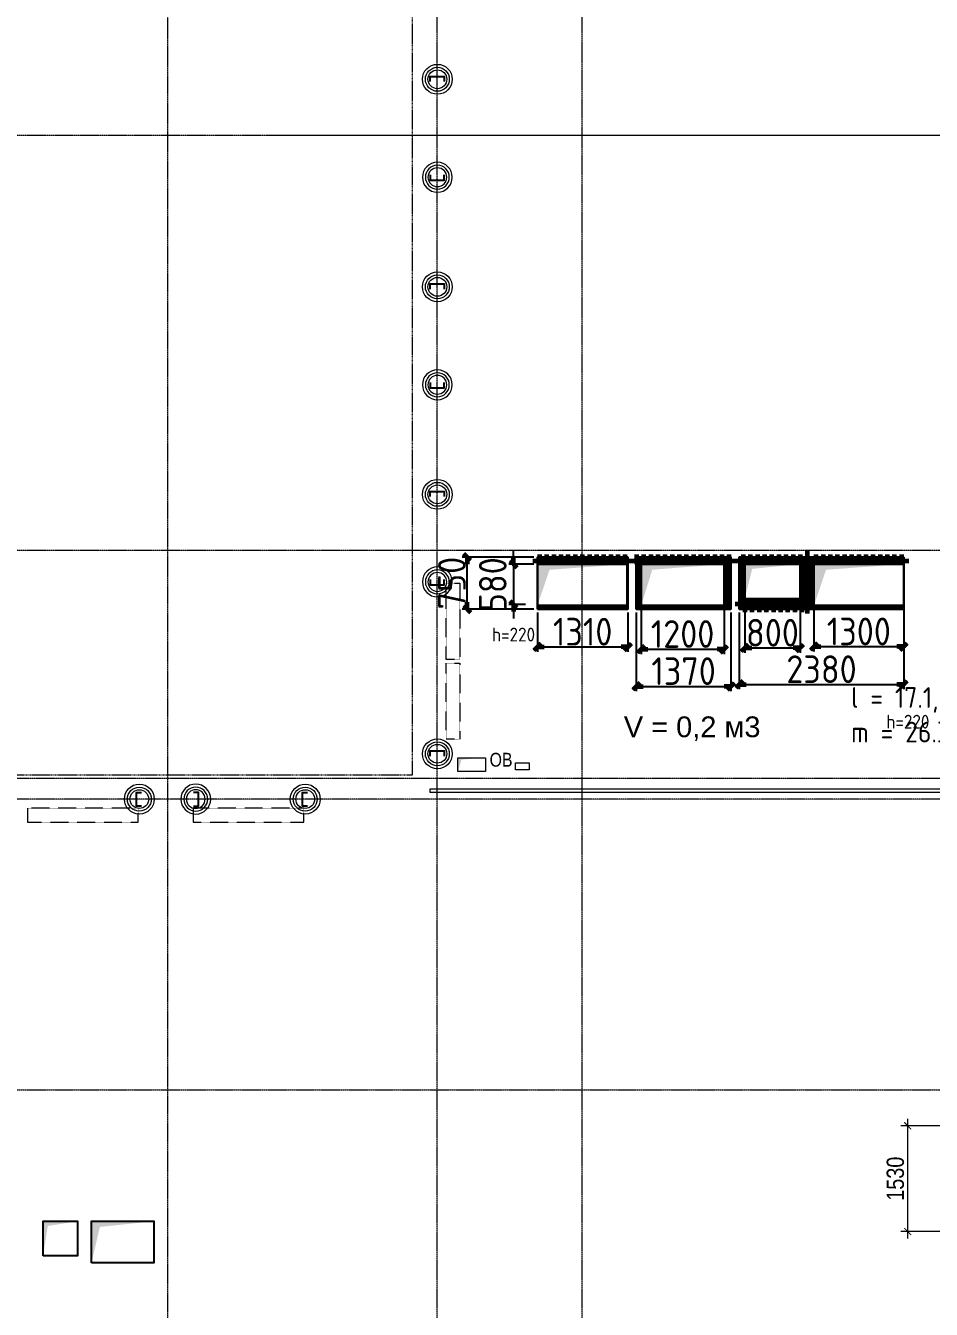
# Model space of a CAD drawing. Header units: millimetres. Extents: x -65509 to 912790, y 446 to 713294.
# Drawn here: x 148945 to 162046, y 388404 to 406960 of the extents above; entities that cross this region are included whole.
import ezdxf

# ---------------------------------------------------------------- set-up
doc = ezdxf.new("R2010")
doc.units = ezdxf.units.MM
for name, pattern in [('CENTER2', [28.575, 19.05, -3.175, 3.175, -3.175]), ('DASHED', [19.05, 12.7, -6.35]), ('HIDDEN2', [4.7625, 3.175, -1.5875])]:
    doc.linetypes.add(name, pattern=pattern)
doc.layers.get('Defpoints').update_dxf_attribs({"color": 250})
for name, color, linetype, lineweight in [('10.5) Арматура', 6, 'Continuous', 60), ('10.6) Диафрагмы', 90, 'Continuous', 30), ('ДШ_КР', 250, 'Continuous', 35), ('КМ_Фахверки', 250, 'Continuous', 25), ('ОВ_коллекторы', 250, 'Continuous', 25), ('ОВ_Отопление', 250, 'Continuous', 5), ('ОВ_Шахты', 250, 'Continuous', 5), ('ОВ_Шахты_блок 4.1', 250, 'Continuous', 25), ('РД_Оси_100', 250, 'Continuous', 0)]:
    doc.layers.add(name, color=color, linetype=linetype, lineweight=lineweight)
doc.layers.add('АР_Делит', color=250, linetype='Continuous', lineweight=0, plot=False)
doc.layers.add('АР_Отопительные приборы', color=1, linetype='HIDDEN2', lineweight=0, true_color=0xff0000)
doc.styles.get("Standard").update_dxf_attribs({"font": 'arial.ttf'})
doc.styles.add('style1', font='ARIALN.TTF')
doc.styles.add('СПДС', font='isocpeur.ttf', dxfattribs={"width": 0.9})
doc.dimstyles.new('Dim100_ареал', dxfattribs={"dimscale": 100, "dimtxt": 2.5, "dimasz": 1, "dimexe": 1, "dimexo": 1, "dimgap": 0.5, "dimtad": 1, "dimzin": 12, "dimdsep": 46, "dimtxsty": 'style1', "dimblk": 'ARCHTICK', "dimcen": 1, "dimdle": 1, "dimclrd": 256, "dimclre": 256, "dimaunit": 1, "dimadec": 0, "dimazin": 3, "dimtfac": 1, "dimtmove": 1, "dimatfit": 3, "dimldrblk": 'OPEN30', "dimfxl": 4, "dimfxlon": 1, "dimtolj": 1, "dimtzin": 0, "dimlwd": 9, "dimlwe": 9, "dimarcsym": 0})
doc.dimstyles.new('Размера А3', dxfattribs={"dimtxt": 400, "dimasz": 100, "dimexe": 70, "dimexo": 50, "dimgap": 20, "dimtad": 1, "dimdec": 0, "dimrnd": 10, "dimzin": 0, "dimdsep": 46, "dimtxsty": 'СПДС', "dimblk": 'ARROWHEAD_6', "dimcen": 1, "dimazin": 0, "dimtfac": 1, "dimtdec": 0, "dimtmove": 2, "dimatfit": 0, "dimfxl": 1, "dimtolj": 1, "dimtzin": 0, "dimarcsym": 0})

# ---------------------------------------------------------------- blocks, each defined once
blk = doc.blocks.new('СОШ_2200_АР_ОСИ_М100_28.05.24')
at = {"layer": 'АР_Делит', "color": 5, "linetype": 'DASHED'}
blk.add_lwpolyline([(-355, 13145), (-355, 100855), (37145, 100855), (37145, 129155), (72745, 129155), (72745, 135155), (114955, 135155), (114955, -355)], dxfattribs=at)
at = {"layer": 'РД_Оси_100', "linetype": 'CENTER2'}
for p, q in [((37500, -6155), (37500, 139938.679)), ((-5954.958, 110100), (119910, 110100)), ((35037.55, 110100), (119910, 110100)), ((-5954.958, 104100), (119910, 104100)), ((-5954.958, 96300), (119910, 96300))]:
    blk.add_line(p, q, dxfattribs=at)
at = {"layer": 'РД_Оси_100', "color": 1, "linetype": 'CENTER2'}
blk.add_line((39600, -6155), (39600, 139938.679), dxfattribs=at)
blk.add_lwpolyline([(33600, 139938.679), (33600, -6155)], dxfattribs=at)
at = {"layer": 'РД_Оси_100', "linetype": 'CENTER2'}
for points in [[(119910, 100950), (119410, 100800), (-5454.958, 100800), (-5954.958, 100950)], [(119910, 100350), (119410, 100500), (-5454.958, 100500), (-5954.958, 100350)]]:
    blk.add_lwpolyline(points, dxfattribs=at)
blk = doc.blocks.new('otv')
at = {"linetype": 'Continuous'}
blk.add_lwpolyline([(0, -1), (0, 0), (1, 0), (1, -1)], close=True, dxfattribs=at)
blk.add_solid([(0, -1), (0, 0), (0.135, -0.137), (1, 0)], dxfattribs=at)
blk = doc.blocks.new('Ф_пеноблок 200')
at = {"layer": 'АР_Делит', "color": 1}
for radius in [216, 173, 136]:
    blk.add_circle((103, -42), radius, dxfattribs=at)
at = {"layer": 'КМ_Фахверки'}
blk.add_lwpolyline([(0, -75), (0, 0), (200, 0), (200, -75)], dxfattribs=at)
blk = doc.blocks.new('_ArchTick')
at = {"color": 0, "linetype": 'ByBlock', "const_width": 0.15}
blk.add_lwpolyline([(-0.5, -0.5), (0.5, 0.5)], dxfattribs=at)
blk = doc.blocks.new('*D539')
at = {"layer": 'Defpoints', "color": 0, "lineweight": 25, "transparency": 16777216}
for p in [(161704, 391057), (162887, 391057), (162887, 389527)]:
    blk.add_point(p, dxfattribs=at)
at = {"layer": 'АР_Делит', "lineweight": 9, "transparency": 16777216}
for p, q in [((162787, 391057), (161604, 391057)), ((161704, 389427), (161704, 391157)), ((162787, 389527), (161604, 389527))]:
    blk.add_line(p, q, dxfattribs=at)
at = {"layer": 'АР_Делит', "lineweight": 9, "transparency": 16777216, "xscale": 100, "yscale": 100, "zscale": 100}
for p, rotation in [((161704, 391057), 90), ((161704, 389527), 270)]:
    blk.add_blockref('_ArchTick', p, dxfattribs=dict(at, rotation=rotation))
at = {"layer": 'АР_Делит', "color": 0, "transparency": 16777216, "insert": (161526, 390292), "char_height": 250, "attachment_point": 5, "rotation": 90, "style": 'style1'}
blk.add_mtext('\\A1;1530', dxfattribs=at)
blk = doc.blocks.new('_Open30')
at = {"color": 0, "linetype": 'ByBlock', "lineweight": -2}
for p, q in [((-1, 0.27), (0, 0)), ((0, 0), (-1, -0.27)), ((0, 0), (-1, 0))]:
    blk.add_line(p, q, dxfattribs=at)
blk = doc.blocks.new('Bottom_R_1600')
at = {"layer": 'АР_Отопительные приборы'}
blk.add_lwpolyline([(-800, -100), (800, -100), (800, 100), (-800, 100)], close=True, dxfattribs=at)
blk = doc.blocks.new('Bottom_L_1100')
at = {"layer": 'АР_Отопительные приборы'}
blk.add_lwpolyline([(550, -100), (-550, -100), (-550, 100), (550, 100)], close=True, dxfattribs=at)
blk = doc.blocks.new('ARROWHEAD_6')
at = {"color": 0, "linetype": 'Continuous'}
for p, q in [((0, 0), (-1, 0)), ((-0.5, -0.5), (0.5, 0.5))]:
    blk.add_line(p, q, dxfattribs=at)
blk = doc.blocks.new('*D908')
at = {"layer": '10.6) Диафрагмы', "color": 0, "lineweight": -2, "transparency": 16777216}
for p, q in [((156297, 399277), (155261, 399277)), ((155331, 398627), (155331, 399177)), ((156297, 398527), (155261, 398527))]:
    blk.add_line(p, q, dxfattribs=at)
at = {"layer": 'Defpoints', "color": 0, "lineweight": 25, "transparency": 16777216}
for p in [(155331, 399277), (156347, 399277), (156347, 398527)]:
    blk.add_point(p, dxfattribs=at)
at = {"layer": '10.6) Диафрагмы', "color": 0, "lineweight": -2, "transparency": 16777216, "xscale": 100, "yscale": 100, "zscale": 100}
for p, rotation in [((155331, 399277), 90), ((155331, 398527), 270)]:
    blk.add_blockref('ARROWHEAD_6', p, dxfattribs=dict(at, rotation=rotation))
at = {"layer": '10.6) Диафрагмы', "color": 0, "lineweight": 25, "transparency": 16777216, "insert": (155111, 398902), "char_height": 400, "attachment_point": 5, "rotation": 90, "style": 'СПДС'}
blk.add_mtext('\\A1;750', dxfattribs=at)
blk = doc.blocks.new('*D909')
at = {"layer": '10.6) Диафрагмы', "color": 0, "lineweight": -2, "transparency": 16777216}
for p, q in [((156002, 399277), (156002, 399377)), ((156297, 399177), (155932, 399177)), ((156002, 399177), (156002, 398592)), ((156177, 398592), (155932, 398592)), ((156002, 398492), (156002, 398392))]:
    blk.add_line(p, q, dxfattribs=at)
at = {"layer": 'Defpoints', "color": 0, "lineweight": 25, "transparency": 16777216}
for p in [(156347, 399177), (156002, 398592), (156227, 398592)]:
    blk.add_point(p, dxfattribs=at)
at = {"layer": '10.6) Диафрагмы', "color": 0, "lineweight": -2, "transparency": 16777216, "xscale": 100, "yscale": 100, "zscale": 100}
for p, rotation in [((156002, 399177), 270), ((156002, 398592), 90)]:
    blk.add_blockref('ARROWHEAD_6', p, dxfattribs=dict(at, rotation=rotation))
at = {"layer": '10.6) Диафрагмы', "color": 0, "lineweight": 25, "transparency": 16777216, "insert": (155702, 398885), "char_height": 400, "attachment_point": 5, "rotation": 90, "style": 'СПДС'}
blk.add_mtext('\\A1;580', dxfattribs=at)
blk = doc.blocks.new('*D910')
at = {"layer": '10.6) Диафрагмы', "color": 0, "lineweight": -2, "transparency": 16777216}
for p, q in [((156347, 398477), (156347, 397909)), ((157657, 398477), (157657, 397909)), ((156447, 397979), (157557, 397979))]:
    blk.add_line(p, q, dxfattribs=at)
at = {"layer": 'Defpoints', "color": 0, "lineweight": 25, "transparency": 16777216}
for p in [(156347, 398527), (157657, 398527), (157657, 397979)]:
    blk.add_point(p, dxfattribs=at)
at = {"layer": '10.6) Диафрагмы', "color": 0, "lineweight": -2, "transparency": 16777216, "xscale": 100, "yscale": 100, "zscale": 100, "rotation": 180}
blk.add_blockref('ARROWHEAD_6', (156347, 397979), dxfattribs=at)
at = {"layer": '10.6) Диафрагмы', "color": 0, "lineweight": -2, "transparency": 16777216, "xscale": 100, "yscale": 100, "zscale": 100}
blk.add_blockref('ARROWHEAD_6', (157657, 397979), dxfattribs=at)
at = {"layer": '10.6) Диафрагмы', "color": 0, "lineweight": 25, "transparency": 16777216, "insert": (157002, 398199), "char_height": 400, "attachment_point": 5, "style": 'СПДС'}
blk.add_mtext('\\A1;1310', dxfattribs=at)
blk = doc.blocks.new('*D911')
at = {"layer": '10.6) Диафрагмы', "color": 0, "lineweight": -2, "transparency": 16777216}
for p, q in [((157847, 398527), (157847, 397876)), ((159047, 398527), (159047, 397876)), ((157947, 397946), (158947, 397946))]:
    blk.add_line(p, q, dxfattribs=at)
at = {"layer": 'Defpoints', "color": 0, "lineweight": 25, "transparency": 16777216}
for p in [(157847, 398577), (159047, 398577), (159047, 397946)]:
    blk.add_point(p, dxfattribs=at)
at = {"layer": '10.6) Диафрагмы', "color": 0, "lineweight": -2, "transparency": 16777216, "xscale": 100, "yscale": 100, "zscale": 100, "rotation": 180}
blk.add_blockref('ARROWHEAD_6', (157847, 397946), dxfattribs=at)
at = {"layer": '10.6) Диафрагмы', "color": 0, "lineweight": -2, "transparency": 16777216, "xscale": 100, "yscale": 100, "zscale": 100}
blk.add_blockref('ARROWHEAD_6', (159047, 397946), dxfattribs=at)
at = {"layer": '10.6) Диафрагмы', "color": 0, "lineweight": 25, "transparency": 16777216, "insert": (158447, 398166), "char_height": 400, "attachment_point": 5, "style": 'СПДС'}
blk.add_mtext('\\A1;1200', dxfattribs=at)
blk = doc.blocks.new('*D912')
at = {"layer": '10.6) Диафрагмы', "color": 0, "lineweight": -2, "transparency": 16777216}
for p, q in [((157777, 398477), (157777, 397339)), ((159147, 398477), (159147, 397339)), ((157877, 397409), (159047, 397409))]:
    blk.add_line(p, q, dxfattribs=at)
at = {"layer": 'Defpoints', "color": 0, "lineweight": 25, "transparency": 16777216}
for p in [(157777, 398527), (159147, 398527), (159147, 397409)]:
    blk.add_point(p, dxfattribs=at)
at = {"layer": '10.6) Диафрагмы', "color": 0, "lineweight": -2, "transparency": 16777216, "xscale": 100, "yscale": 100, "zscale": 100, "rotation": 180}
blk.add_blockref('ARROWHEAD_6', (157777, 397409), dxfattribs=at)
at = {"layer": '10.6) Диафрагмы', "color": 0, "lineweight": -2, "transparency": 16777216, "xscale": 100, "yscale": 100, "zscale": 100}
blk.add_blockref('ARROWHEAD_6', (159147, 397409), dxfattribs=at)
at = {"layer": '10.6) Диафрагмы', "color": 0, "lineweight": 25, "transparency": 16777216, "insert": (158462, 397629), "char_height": 400, "attachment_point": 5, "style": 'СПДС'}
blk.add_mtext('\\A1;1370', dxfattribs=at)
blk = doc.blocks.new('*D913')
at = {"layer": '10.6) Диафрагмы', "color": 0, "lineweight": -2, "transparency": 16777216}
for p, q in [((159267, 398477), (159267, 397367)), ((161647, 398477), (161647, 397367)), ((159367, 397437), (161547, 397437))]:
    blk.add_line(p, q, dxfattribs=at)
at = {"layer": 'Defpoints', "color": 0, "lineweight": 25, "transparency": 16777216}
for p in [(159267, 398527), (161647, 398527), (161647, 397437)]:
    blk.add_point(p, dxfattribs=at)
at = {"layer": '10.6) Диафрагмы', "color": 0, "lineweight": -2, "transparency": 16777216, "xscale": 100, "yscale": 100, "zscale": 100, "rotation": 180}
blk.add_blockref('ARROWHEAD_6', (159267, 397437), dxfattribs=at)
at = {"layer": '10.6) Диафрагмы', "color": 0, "lineweight": -2, "transparency": 16777216, "xscale": 100, "yscale": 100, "zscale": 100}
blk.add_blockref('ARROWHEAD_6', (161647, 397437), dxfattribs=at)
at = {"layer": '10.6) Диафрагмы', "color": 0, "lineweight": 25, "transparency": 16777216, "insert": (160457, 397657), "char_height": 400, "attachment_point": 5, "style": 'СПДС'}
blk.add_mtext('\\A1;2380', dxfattribs=at)
blk = doc.blocks.new('*D914')
at = {"layer": '10.6) Диафрагмы', "color": 0, "lineweight": -2, "transparency": 16777216}
for p, q in [((159347, 398627), (159347, 397894)), ((160147, 398627), (160147, 397894)), ((159447, 397964), (160047, 397964))]:
    blk.add_line(p, q, dxfattribs=at)
at = {"layer": 'Defpoints', "color": 0, "lineweight": 25, "transparency": 16777216}
for p in [(159347, 398677), (160147, 398677), (160147, 397964)]:
    blk.add_point(p, dxfattribs=at)
at = {"layer": '10.6) Диафрагмы', "color": 0, "lineweight": -2, "transparency": 16777216, "xscale": 100, "yscale": 100, "zscale": 100, "rotation": 180}
blk.add_blockref('ARROWHEAD_6', (159347, 397964), dxfattribs=at)
at = {"layer": '10.6) Диафрагмы', "color": 0, "lineweight": -2, "transparency": 16777216, "xscale": 100, "yscale": 100, "zscale": 100}
blk.add_blockref('ARROWHEAD_6', (160147, 397964), dxfattribs=at)
at = {"layer": '10.6) Диафрагмы', "color": 0, "lineweight": 25, "transparency": 16777216, "insert": (159747, 398184), "char_height": 400, "attachment_point": 5, "style": 'СПДС'}
blk.add_mtext('\\A1;800', dxfattribs=at)
blk = doc.blocks.new('*D915')
at = {"layer": '10.6) Диафрагмы', "color": 0, "lineweight": -2, "transparency": 16777216}
for p, q in [((160347, 398527), (160347, 397913)), ((161647, 398527), (161647, 397913)), ((160447, 397983), (161547, 397983))]:
    blk.add_line(p, q, dxfattribs=at)
at = {"layer": 'Defpoints', "color": 0, "lineweight": 25, "transparency": 16777216}
for p in [(160347, 398577), (161647, 398577), (161647, 397983)]:
    blk.add_point(p, dxfattribs=at)
at = {"layer": '10.6) Диафрагмы', "color": 0, "lineweight": -2, "transparency": 16777216, "xscale": 100, "yscale": 100, "zscale": 100, "rotation": 180}
blk.add_blockref('ARROWHEAD_6', (160347, 397983), dxfattribs=at)
at = {"layer": '10.6) Диафрагмы', "color": 0, "lineweight": -2, "transparency": 16777216, "xscale": 100, "yscale": 100, "zscale": 100}
blk.add_blockref('ARROWHEAD_6', (161647, 397983), dxfattribs=at)
at = {"layer": '10.6) Диафрагмы', "color": 0, "lineweight": 25, "transparency": 16777216, "insert": (160997, 398203), "char_height": 400, "attachment_point": 5, "style": 'СПДС'}
blk.add_mtext('\\A1;1300', dxfattribs=at)
blk = doc.blocks.new('*D1014')
at = {"layer": '10.5) Арматура', "color": 0, "lineweight": -2, "transparency": 16777216}
for p, q in [((156297, 399277), (155261, 399277)), ((155331, 398627), (155331, 399177)), ((156297, 398527), (155261, 398527))]:
    blk.add_line(p, q, dxfattribs=at)
at = {"layer": 'Defpoints', "color": 0, "lineweight": 25, "transparency": 16777216}
for p in [(155331, 399277), (156347, 399277), (156347, 398527)]:
    blk.add_point(p, dxfattribs=at)
at = {"layer": '10.5) Арматура', "color": 0, "lineweight": -2, "transparency": 16777216, "xscale": 100, "yscale": 100, "zscale": 100}
for p, rotation in [((155331, 399277), 90), ((155331, 398527), 270)]:
    blk.add_blockref('ARROWHEAD_6', p, dxfattribs=dict(at, rotation=rotation))
at = {"layer": '10.5) Арматура', "color": 0, "lineweight": 25, "transparency": 16777216, "insert": (155111, 398902), "char_height": 400, "attachment_point": 5, "rotation": 90, "style": 'СПДС'}
blk.add_mtext('\\A1;750', dxfattribs=at)
blk = doc.blocks.new('*D1015')
at = {"layer": '10.5) Арматура', "color": 0, "lineweight": -2, "transparency": 16777216}
for p, q in [((156002, 399277), (156002, 399377)), ((156297, 399177), (155932, 399177)), ((156002, 399177), (156002, 398592)), ((156177, 398592), (155932, 398592)), ((156002, 398492), (156002, 398392))]:
    blk.add_line(p, q, dxfattribs=at)
at = {"layer": 'Defpoints', "color": 0, "lineweight": 25, "transparency": 16777216}
for p in [(156347, 399177), (156002, 398592), (156227, 398592)]:
    blk.add_point(p, dxfattribs=at)
at = {"layer": '10.5) Арматура', "color": 0, "lineweight": -2, "transparency": 16777216, "xscale": 100, "yscale": 100, "zscale": 100}
for p, rotation in [((156002, 399177), 270), ((156002, 398592), 90)]:
    blk.add_blockref('ARROWHEAD_6', p, dxfattribs=dict(at, rotation=rotation))
at = {"layer": '10.5) Арматура', "color": 0, "lineweight": 25, "transparency": 16777216, "insert": (155702, 398885), "char_height": 400, "attachment_point": 5, "rotation": 90, "style": 'СПДС'}
blk.add_mtext('\\A1;580', dxfattribs=at)
blk = doc.blocks.new('*D1004')
at = {"layer": '10.5) Арматура', "color": 0, "lineweight": -2, "transparency": 16777216}
for p, q in [((156347, 398477), (156347, 397909)), ((157657, 398477), (157657, 397909)), ((156447, 397979), (157557, 397979))]:
    blk.add_line(p, q, dxfattribs=at)
at = {"layer": 'Defpoints', "color": 0, "lineweight": 25, "transparency": 16777216}
for p in [(156347, 398527), (157657, 398527), (157657, 397979)]:
    blk.add_point(p, dxfattribs=at)
at = {"layer": '10.5) Арматура', "color": 0, "lineweight": -2, "transparency": 16777216, "xscale": 100, "yscale": 100, "zscale": 100, "rotation": 180}
blk.add_blockref('ARROWHEAD_6', (156347, 397979), dxfattribs=at)
at = {"layer": '10.5) Арматура', "color": 0, "lineweight": -2, "transparency": 16777216, "xscale": 100, "yscale": 100, "zscale": 100}
blk.add_blockref('ARROWHEAD_6', (157657, 397979), dxfattribs=at)
at = {"layer": '10.5) Арматура', "color": 0, "lineweight": 25, "transparency": 16777216, "insert": (157002, 398199), "char_height": 400, "attachment_point": 5, "style": 'СПДС'}
blk.add_mtext('\\A1;1310', dxfattribs=at)
blk = doc.blocks.new('*D1016')
at = {"layer": '10.5) Арматура', "color": 0, "lineweight": -2, "transparency": 16777216}
for p, q in [((157847, 398527), (157847, 397876)), ((159047, 398527), (159047, 397876)), ((157947, 397946), (158947, 397946))]:
    blk.add_line(p, q, dxfattribs=at)
at = {"layer": 'Defpoints', "color": 0, "lineweight": 25, "transparency": 16777216}
for p in [(157847, 398577), (159047, 398577), (159047, 397946)]:
    blk.add_point(p, dxfattribs=at)
at = {"layer": '10.5) Арматура', "color": 0, "lineweight": -2, "transparency": 16777216, "xscale": 100, "yscale": 100, "zscale": 100, "rotation": 180}
blk.add_blockref('ARROWHEAD_6', (157847, 397946), dxfattribs=at)
at = {"layer": '10.5) Арматура', "color": 0, "lineweight": -2, "transparency": 16777216, "xscale": 100, "yscale": 100, "zscale": 100}
blk.add_blockref('ARROWHEAD_6', (159047, 397946), dxfattribs=at)
at = {"layer": '10.5) Арматура', "color": 0, "lineweight": 25, "transparency": 16777216, "insert": (158447, 398166), "char_height": 400, "attachment_point": 5, "style": 'СПДС'}
blk.add_mtext('\\A1;1200', dxfattribs=at)
blk = doc.blocks.new('*D1017')
at = {"layer": '10.5) Арматура', "color": 0, "lineweight": -2, "transparency": 16777216}
for p, q in [((157777, 398477), (157777, 397339)), ((159147, 398477), (159147, 397339)), ((157877, 397409), (159047, 397409))]:
    blk.add_line(p, q, dxfattribs=at)
at = {"layer": 'Defpoints', "color": 0, "lineweight": 25, "transparency": 16777216}
for p in [(157777, 398527), (159147, 398527), (159147, 397409)]:
    blk.add_point(p, dxfattribs=at)
at = {"layer": '10.5) Арматура', "color": 0, "lineweight": -2, "transparency": 16777216, "xscale": 100, "yscale": 100, "zscale": 100, "rotation": 180}
blk.add_blockref('ARROWHEAD_6', (157777, 397409), dxfattribs=at)
at = {"layer": '10.5) Арматура', "color": 0, "lineweight": -2, "transparency": 16777216, "xscale": 100, "yscale": 100, "zscale": 100}
blk.add_blockref('ARROWHEAD_6', (159147, 397409), dxfattribs=at)
at = {"layer": '10.5) Арматура', "color": 0, "lineweight": 25, "transparency": 16777216, "insert": (158462, 397629), "char_height": 400, "attachment_point": 5, "style": 'СПДС'}
blk.add_mtext('\\A1;1370', dxfattribs=at)
blk = doc.blocks.new('*D1018')
at = {"layer": '10.5) Арматура', "color": 0, "lineweight": -2, "transparency": 16777216}
for p, q in [((159267, 398477), (159267, 397367)), ((161647, 398477), (161647, 397367)), ((159367, 397437), (161547, 397437))]:
    blk.add_line(p, q, dxfattribs=at)
at = {"layer": 'Defpoints', "color": 0, "lineweight": 25, "transparency": 16777216}
for p in [(159267, 398527), (161647, 398527), (161647, 397437)]:
    blk.add_point(p, dxfattribs=at)
at = {"layer": '10.5) Арматура', "color": 0, "lineweight": -2, "transparency": 16777216, "xscale": 100, "yscale": 100, "zscale": 100, "rotation": 180}
blk.add_blockref('ARROWHEAD_6', (159267, 397437), dxfattribs=at)
at = {"layer": '10.5) Арматура', "color": 0, "lineweight": -2, "transparency": 16777216, "xscale": 100, "yscale": 100, "zscale": 100}
blk.add_blockref('ARROWHEAD_6', (161647, 397437), dxfattribs=at)
at = {"layer": '10.5) Арматура', "color": 0, "lineweight": 25, "transparency": 16777216, "insert": (160457, 397657), "char_height": 400, "attachment_point": 5, "style": 'СПДС'}
blk.add_mtext('\\A1;2380', dxfattribs=at)
blk = doc.blocks.new('*D1019')
at = {"layer": '10.5) Арматура', "color": 0, "lineweight": -2, "transparency": 16777216}
for p, q in [((159347, 398627), (159347, 397894)), ((160147, 398627), (160147, 397894)), ((159447, 397964), (160047, 397964))]:
    blk.add_line(p, q, dxfattribs=at)
at = {"layer": 'Defpoints', "color": 0, "lineweight": 25, "transparency": 16777216}
for p in [(159347, 398677), (160147, 398677), (160147, 397964)]:
    blk.add_point(p, dxfattribs=at)
at = {"layer": '10.5) Арматура', "color": 0, "lineweight": -2, "transparency": 16777216, "xscale": 100, "yscale": 100, "zscale": 100, "rotation": 180}
blk.add_blockref('ARROWHEAD_6', (159347, 397964), dxfattribs=at)
at = {"layer": '10.5) Арматура', "color": 0, "lineweight": -2, "transparency": 16777216, "xscale": 100, "yscale": 100, "zscale": 100}
blk.add_blockref('ARROWHEAD_6', (160147, 397964), dxfattribs=at)
at = {"layer": '10.5) Арматура', "color": 0, "lineweight": 25, "transparency": 16777216, "insert": (159747, 398184), "char_height": 400, "attachment_point": 5, "style": 'СПДС'}
blk.add_mtext('\\A1;800', dxfattribs=at)
blk = doc.blocks.new('*D1020')
at = {"layer": '10.5) Арматура', "color": 0, "lineweight": -2, "transparency": 16777216}
for p, q in [((160347, 398527), (160347, 397913)), ((161647, 398527), (161647, 397913)), ((160447, 397983), (161547, 397983))]:
    blk.add_line(p, q, dxfattribs=at)
at = {"layer": 'Defpoints', "color": 0, "lineweight": 25, "transparency": 16777216}
for p in [(160347, 398577), (161647, 398577), (161647, 397983)]:
    blk.add_point(p, dxfattribs=at)
at = {"layer": '10.5) Арматура', "color": 0, "lineweight": -2, "transparency": 16777216, "xscale": 100, "yscale": 100, "zscale": 100, "rotation": 180}
blk.add_blockref('ARROWHEAD_6', (160347, 397983), dxfattribs=at)
at = {"layer": '10.5) Арматура', "color": 0, "lineweight": -2, "transparency": 16777216, "xscale": 100, "yscale": 100, "zscale": 100}
blk.add_blockref('ARROWHEAD_6', (161647, 397983), dxfattribs=at)
at = {"layer": '10.5) Арматура', "color": 0, "lineweight": 25, "transparency": 16777216, "insert": (160997, 398203), "char_height": 400, "attachment_point": 5, "style": 'СПДС'}
blk.add_mtext('\\A1;1300', dxfattribs=at)

msp = doc.modelspace()

# ---------------------------------------------------------------- hatches: boundary and pattern name
at = {"layer": '10.6) Диафрагмы'}
h = msp.add_hatch(dxfattribs=at)
h.set_pattern_fill('ANSI31', color=256)
h.paths.add_polyline_path([(157656.813, 399276.733), (156347.159, 399276.733), (156347.159, 399176.734), (157647.159, 399176.734), (157647.159, 398576.734), (156347.159, 398576.734), (156347.159, 398526.733), (157656.813, 398526.733)])
h.paths.add_polyline_path([(159147.104, 399276.733), (157776.813, 399276.733), (157776.813, 398526.733), (159147.104, 398526.733)])
h.paths.add_polyline_path([(159047.159, 399176.734), (159047.159, 399176.734), (159047.159, 398576.734), (157847.159, 398576.734), (157847.159, 399176.734), (157847.159, 399176.734)], flags=16)
h.paths.add_polyline_path([(161647.159, 399276.733), (159267.104, 399276.733), (159267.104, 398526.733), (161647.159, 398526.733), (161647.159, 398576.734), (160347.159, 398576.734), (160347.159, 399176.734), (161647.159, 399176.734)])
h.paths.add_polyline_path([(160147.159, 399176.734), (160147.159, 398676.734), (159347.159, 398676.734), (159347.159, 399176.734)], flags=16)

# ---------------------------------------------------------------- linework, layer by layer
at = {"layer": '10.5) Арматура'}
for points in [[(160255.409, 398460.688), (160255.409, 399376.733)], [(156281.831, 399223.574), (161718.409, 399223.574)], [(156382.872, 399176.734), (156382.872, 399313.21)], [(156485.816, 399176.734), (156485.816, 399313.21)], [(156588.76, 399176.734), (156588.76, 399313.21)], [(156691.705, 399176.734), (156691.705, 399313.21)], [(156794.649, 399176.734), (156794.649, 399313.21)], [(156897.594, 399176.734), (156897.594, 399313.21)], [(157000.538, 399176.734), (157000.538, 399313.21)], [(157103.483, 399176.734), (157103.483, 399313.21)], [(157206.427, 399176.734), (157206.427, 399313.21)], [(157309.371, 399176.734), (157309.371, 399313.21)], [(157412.316, 399176.734), (157412.316, 399313.21)], [(157515.26, 399176.734), (157515.26, 399313.21)], [(157618.205, 399176.734), (157618.205, 399313.21)], [(157784.743, 399176.734), (157784.743, 399313.21)], [(157887.687, 399176.734), (157887.687, 399313.21)], [(157990.632, 399176.734), (157990.632, 399313.21)], [(158093.576, 399176.734), (158093.576, 399313.21)], [(158196.521, 399176.734), (158196.521, 399313.21)], [(158299.465, 399176.734), (158299.465, 399313.21)], [(158402.41, 399176.734), (158402.41, 399313.21)], [(158505.354, 399176.734), (158505.354, 399313.21)], [(158608.298, 399176.734), (158608.298, 399313.21)], [(158711.243, 399176.734), (158711.243, 399313.21)], [(158814.187, 399176.734), (158814.187, 399313.21)], [(158917.132, 399176.734), (158917.132, 399313.21)], [(159020.076, 399176.734), (159020.076, 399313.21)], [(159123.02, 399176.734), (159123.02, 399313.21)], [(159328.909, 399176.734), (159328.909, 399313.21)], [(159431.854, 399176.734), (159431.854, 399313.21)], [(159534.798, 399176.734), (159534.798, 399313.21)], [(159637.743, 399176.734), (159637.743, 399313.21)], [(159740.687, 399176.734), (159740.687, 399313.21)], [(159843.631, 399176.734), (159843.631, 399313.21)], [(159946.576, 399176.734), (159946.576, 399313.21)], [(160049.52, 399176.734), (160049.52, 399313.21)], [(160147.159, 399244.911), (160347.159, 399244.911)], [(160152.465, 399176.734), (160152.465, 399313.21)], [(160381.773, 399176.734), (160381.773, 399313.21)], [(160484.717, 399176.734), (160484.717, 399313.21)], [(160587.661, 399176.734), (160587.661, 399313.21)], [(160690.606, 399176.734), (160690.606, 399313.21)], [(160793.55, 399176.734), (160793.55, 399313.21)], [(160896.495, 399176.734), (160896.495, 399313.21)], [(160999.439, 399176.734), (160999.439, 399313.21)], [(161102.383, 399176.734), (161102.383, 399313.21)], [(161205.328, 399176.734), (161205.328, 399313.21)], [(161308.272, 399176.734), (161308.272, 399313.21)], [(161411.217, 399176.734), (161411.217, 399313.21)], [(161514.161, 399176.734), (161514.161, 399313.21)], [(161617.105, 399176.734), (161617.105, 399313.21)], [(160147.159, 399141.14), (160347.159, 399141.14)], [(160147.159, 399037.369), (160347.159, 399037.369)], [(160147.159, 398933.598), (160347.159, 398933.598)], [(160147.159, 398829.827), (160347.159, 398829.827)], [(159208.565, 398601), (160347.159, 398601)], [(159347.159, 398676.734), (159347.159, 398483.71)], [(159450.44, 398676.734), (159450.44, 398483.71)], [(159553.721, 398676.734), (159553.721, 398483.71)], [(159657.002, 398676.734), (159657.002, 398483.71)], [(159760.283, 398676.734), (159760.283, 398483.71)], [(159863.564, 398676.734), (159863.564, 398483.71)], [(159966.845, 398676.734), (159966.845, 398483.71)], [(160070.126, 398676.734), (160070.126, 398483.71)], [(160147.159, 398726.056), (160347.159, 398726.056)], [(160173.407, 398676.734), (160173.407, 398483.71)]]:
    msp.add_lwpolyline(points, dxfattribs=at)
at = {"layer": '10.6) Диафрагмы'}
for points in [[(156347.159, 398526.733), (157656.813, 398526.733), (157656.813, 399276.733), (156347.159, 399276.733)], [(156347.159, 399176.734), (157647.159, 399176.734), (157647.159, 398576.734), (156347.159, 398576.734)], [(157776.813, 399276.733), (159147.104, 399276.733), (159147.104, 398526.733), (157776.813, 398526.733)], [(157847.159, 399176.734), (159047.159, 399176.734), (159047.159, 398576.734), (157847.159, 398576.734)], [(159267.104, 399276.733), (161647.159, 399276.733), (161647.159, 398526.733), (159267.104, 398526.733)], [(160147.159, 398676.734), (159347.159, 398676.734), (159347.159, 399176.734), (160147.159, 399176.734)], [(160347.159, 398576.734), (161647.159, 398576.734), (161647.159, 399176.734), (160347.159, 399176.734)]]:
    msp.add_lwpolyline(points, close=True, dxfattribs=at)
at = {"layer": 'ДШ_КР', "lineweight": 0}
msp.add_lwpolyline([(154797.159, 395926.733), (232352.159, 395926.733), (232352.159, 395876.733), (154797.159, 395876.733)], close=True, dxfattribs=at)
at = {"layer": 'ОВ_коллекторы', "lineweight": 0}
msp.add_lwpolyline([(156229.614, 396203.339), (156029.614, 396203.339), (156029.614, 396303.339), (156229.614, 396303.339)], close=True, dxfattribs=at)

# ---------------------------------------------------------------- block references
at = {"layer": 'АР_Отопительные приборы'}
for name, p, rotation in [('Bottom_L_1100', (155126.704, 398348.858), 270), ('Bottom_L_1100', (155126.704, 397194.945), 270), ('Bottom_R_1600', (149773.218, 395546.733), 180), ('Bottom_R_1600', (152168.547, 395546.733), 180)]:
    msp.add_blockref(name, p, dxfattribs=dict(at, rotation=rotation))
at = {"layer": 'КМ_Фахверки'}
for p in [(154797.159, 406226.733), (154797.159, 403226.733), (154797.159, 400226.733), (154797.159, 396476.733)]:
    msp.add_blockref('Ф_пеноблок 200', p, dxfattribs=at)
at = {"layer": 'КМ_Фахверки', "xscale": -1}
for p, rotation in [((154797.159, 404726.733), 180), ((154797.159, 401726.733), 180), ((154797.159, 398876.733), 180), ((154797.159, 398876.733), 180), ((151447.158, 395676.733), 270)]:
    msp.add_blockref('Ф_пеноблок 200', p, dxfattribs=dict(at, rotation=rotation))
at = {"layer": 'КМ_Фахверки', "rotation": 90.00000000000001}
for p in [(150547.158, 395676.733), (152947.158, 395676.733)]:
    msp.add_blockref('Ф_пеноблок 200', p, dxfattribs=at)
at = {"layer": 'ОВ_Отопление', "xscale": 400, "yscale": 200}
msp.add_blockref('otv', (155197.159, 396376.733), dxfattribs=at)
at = {"layer": 'ОВ_Шахты', "color": 1}
for p, xscale, yscale in [((156347.159, 399176.734), 1300, 600), ((157847.159, 399176.734), 1200, 600), ((159347.159, 399176.734), 800, 500), ((160347.159, 399176.734), 1300, 600)]:
    msp.add_blockref('otv', p, dxfattribs=dict(at, xscale=xscale, yscale=yscale))
at = {"layer": 'ОВ_Шахты_блок 4.1', "color": 1}
for p, xscale, yscale in [((149196.968, 389676.733), 500, 500), ((149897.159, 389676.733), 900, 600)]:
    msp.add_blockref('otv', p, dxfattribs=dict(at, xscale=xscale, yscale=yscale))
at = {"layer": 'РД_Оси_100'}
msp.add_blockref('СОШ_2200_АР_ОСИ_М100_28.05.24', (117397.159, 295276.733), dxfattribs=at)

# ---------------------------------------------------------------- texts
at = {"layer": '10.5) Арматура', "lineweight": 25, "insert": (162002.77, 396998.386), "char_height": 300, "attachment_point": 5, "style": 'СПДС'}
msp.add_mtext('\\A1;\\pxql;l = 17.1, \\Pm = 26.33 кг.', dxfattribs=at)
at = {"layer": '10.6) Диафрагмы', "color": 18, "lineweight": 25, "true_color": 0x000000, "char_height": 200, "attachment_point": 5, "style": 'СПДС'}
for insert in [(156001.742, 398157.765), (161705.77, 396898.386)]:
    msp.add_mtext('\\A1;h=220', dxfattribs=dict(at, insert=insert))
at = {"layer": '10.6) Диафрагмы', "color": 18, "lineweight": 25, "true_color": 0x000000, "insert": (157597.101, 396974.411), "char_height": 300, "width": 1981.10505, "attachment_point": 1}
msp.add_mtext('V = 0,2 м3', dxfattribs=at)
at = {"layer": 'ОВ_Отопление', "insert": (155821.565, 396346.955), "char_height": 200, "width": 590.00022, "attachment_point": 5, "style": 'style1'}
msp.add_mtext('ОВ', dxfattribs=at)

# ---------------------------------------------------------------- dimensions: what is measured, and where the dimension line sits
at = {"layer": '10.5) Арматура', "color": 18, "lineweight": 25, "true_color": 0x000000}
for base, p1, p2, picture, middle in [((155331.173, 399276.733), (156347.159, 398526.733), (156347.159, 399276.733), '*D1014', (155111.173, 398901.733)), ((156001.931, 398592.446), (156347.159, 399176.734), (156227.159, 398592.446), '*D1015', (155701.931, 398884.59))]:
    dim = msp.add_linear_dim(base=base, p1=p1, p2=p2, angle=90, dimstyle='Размера А3', dxfattribs=at)
    dim.commit()
    dim.dimension.update_dxf_attribs({"geometry": picture, "text_midpoint": middle})
for base, p1, p2, picture, middle in [((160147.159, 397964.367), (159347.159, 398676.734), (160147.159, 398676.734), '*D1019', (159747.159, 398184.367)), ((157656.813, 397978.681), (156347.159, 398526.733), (157656.813, 398526.733), '*D1004', (157001.986, 398198.681)), ((159147.104, 397409.493), (157776.813, 398526.733), (159147.104, 398526.733), '*D1017', (158461.958, 397629.493)), ((159047.159, 397945.849), (157847.159, 398576.734), (159047.159, 398576.734), '*D1016', (158447.159, 398165.849)), ((161647.159, 397437.258), (159267.104, 398526.733), (161647.159, 398526.733), '*D1018', (160457.131, 397657.258)), ((161647.159, 397982.861), (160347.159, 398576.734), (161647.159, 398576.734), '*D1020', (160997.159, 398202.861))]:
    dim = msp.add_linear_dim(base=base, p1=p1, p2=p2, dimstyle='Размера А3', dxfattribs=at)
    dim.commit()
    dim.dimension.update_dxf_attribs({"geometry": picture, "text_midpoint": middle})
at = {"layer": '10.6) Диафрагмы', "color": 18, "lineweight": 25, "true_color": 0x000000}
for base, p1, p2, picture, middle in [((155331.173, 399276.733), (156347.159, 398526.733), (156347.159, 399276.733), '*D908', (155111.173, 398901.733)), ((156001.931, 398592.446), (156347.159, 399176.734), (156227.159, 398592.446), '*D909', (155701.931, 398884.59))]:
    dim = msp.add_linear_dim(base=base, p1=p1, p2=p2, angle=90, dimstyle='Размера А3', dxfattribs=at)
    dim.commit()
    dim.dimension.update_dxf_attribs({"geometry": picture, "text_midpoint": middle})
for base, p1, p2, picture, middle in [((160147.159, 397964.367), (159347.159, 398676.734), (160147.159, 398676.734), '*D914', (159747.159, 398184.367)), ((157656.813, 397978.681), (156347.159, 398526.733), (157656.813, 398526.733), '*D910', (157001.986, 398198.681)), ((159147.104, 397409.493), (157776.813, 398526.733), (159147.104, 398526.733), '*D912', (158461.958, 397629.493)), ((159047.159, 397945.849), (157847.159, 398576.734), (159047.159, 398576.734), '*D911', (158447.159, 398165.849)), ((161647.159, 397437.258), (159267.104, 398526.733), (161647.159, 398526.733), '*D913', (160457.131, 397657.258)), ((161647.159, 397982.861), (160347.159, 398576.734), (161647.159, 398576.734), '*D915', (160997.159, 398202.861))]:
    dim = msp.add_linear_dim(base=base, p1=p1, p2=p2, dimstyle='Размера А3', dxfattribs=at)
    dim.commit()
    dim.dimension.update_dxf_attribs({"geometry": picture, "text_midpoint": middle})
at = {"layer": 'АР_Делит'}
dim = msp.add_linear_dim(base=(161704.009, 391056.734), p1=(162887.159, 389526.734), p2=(162887.159, 391056.734), angle=90, dimstyle='Dim100_ареал', override={"dimfxl": 50}, dxfattribs=at)
dim.commit()
dim.dimension.update_dxf_attribs({"geometry": '*D539', "text_midpoint": (161526.365, 390291.734)})

doc.saveas('drawing.dxf')
